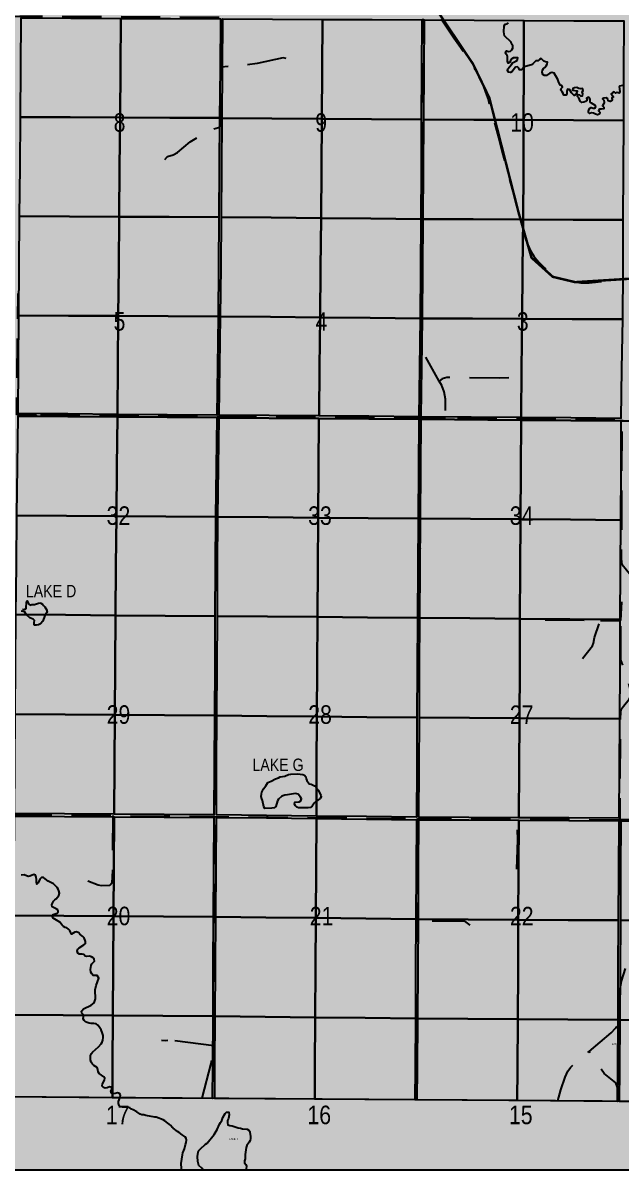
# Model space of a CAD drawing. Extents: x 337584 to 348172, y 5811293 to 5815472.
# Drawn here: x 344676 to 345159, y 5811577 to 5812504 of the extents above; entities that cross this region are included whole.
import ezdxf
from ezdxf.enums import TextEntityAlignment as Align

# ---------------------------------------------------------------- set-up
doc = ezdxf.new("R2010")
doc.units = 0
doc.header["$LTSCALE"] = 5
doc.linetypes.add('DASHED2', pattern=[9.525, 6.35, -3.175])
for name, color, linetype in [('Quarters', 8, 'Continuous'), ('RoadSeg', 57, 'DASHED2'), ('ROUTE-MAP-HWY', 2, 'Continuous'), ('S-7', 6, 'Continuous'), ('T-WATER', 160, 'Continuous'), ('T-WATER-T', 170, 'Continuous'), ('Townships', 57, 'Continuous')]:
    doc.layers.add(name, color=color, linetype=linetype)
doc.layers.add('ROUTE-MAP-BACKGROUND-H', color=7, linetype='Continuous', true_color=0xf0ebff)
doc.styles.add('120', font='ARIALN.TTF', dxfattribs={"height": 13})
doc.styles.add('TXT', font='ARIALN.TTF', dxfattribs={"height": 0.2})

msp = doc.modelspace()

# ---------------------------------------------------------------- hatches: boundary and pattern name
at = {"layer": 'ROUTE-MAP-BACKGROUND-H'}
h = msp.add_hatch(color=256, dxfattribs=at)
h.dxf.hatch_style = 1
h.paths.add_polyline_path([(343008.474, 5813051.916), (345715.945, 5813051.916), (345715.945, 5811576.625), (343008.474, 5811576.625)])

# ---------------------------------------------------------------- linework, layer by layer
at = {"layer": 'Quarters'}
for points in [[(344754.368, 5812467.859), (344754.058, 5812427.761), (344713.819, 5812427.96), (344673.579, 5812428.158), (344673.89, 5812468.261), (344674.2, 5812508.364), (344714.439, 5812508.161), (344754.678, 5812507.958)], [(344834.844, 5812467.465), (344834.541, 5812427.371), (344794.3, 5812427.566), (344754.058, 5812427.761), (344754.368, 5812467.859), (344754.678, 5812507.958), (344794.912, 5812507.759), (344835.147, 5812507.56)], [(344917.288, 5812466.948), (344917.032, 5812426.774), (344876.791, 5812427.066), (344836.551, 5812427.357), (344836.854, 5812467.453), (344837.157, 5812507.549), (344877.351, 5812507.335), (344917.544, 5812507.122)], [(344997.714, 5812466.437), (344997.504, 5812426.191), (344957.268, 5812426.483), (344917.032, 5812426.774), (344917.288, 5812466.948), (344917.544, 5812507.122), (344957.733, 5812506.903), (344997.923, 5812506.684)], [(345080.278, 5812466.013), (345080.102, 5812425.772), (345039.808, 5812425.977), (344999.514, 5812426.181), (344999.724, 5812466.427), (344999.933, 5812506.674), (345040.193, 5812506.463), (345080.454, 5812506.253)], [(345160.955, 5812465.572), (345160.772, 5812425.31), (345120.437, 5812425.541), (345080.102, 5812425.772), (345080.278, 5812466.013), (345080.454, 5812506.253), (345120.797, 5812506.043), (345161.139, 5812505.833)], [(344753.757, 5812387.664), (344753.456, 5812347.568), (344713.207, 5812347.767), (344672.958, 5812347.967), (344673.269, 5812388.062), (344673.579, 5812428.158), (344713.819, 5812427.96), (344754.058, 5812427.761)], [(344834.234, 5812387.274), (344833.927, 5812347.177), (344793.692, 5812347.372), (344753.456, 5812347.568), (344753.757, 5812387.664), (344754.058, 5812427.761), (344794.3, 5812427.566), (344834.541, 5812427.371)], [(344916.518, 5812346.425), (344876.228, 5812346.792), (344835.938, 5812347.159), (344836.244, 5812387.258), (344836.551, 5812427.357), (344876.791, 5812427.066), (344917.032, 5812426.774), (344916.775, 5812386.6)], [(344997.299, 5812385.94), (344997.093, 5812345.688), (344956.806, 5812346.057), (344916.518, 5812346.425), (344916.775, 5812386.6), (344917.032, 5812426.774), (344957.268, 5812426.483), (344997.504, 5812426.191)], [(345079.931, 5812385.535), (345079.76, 5812345.298), (345039.432, 5812345.489), (344999.103, 5812345.679), (344999.309, 5812385.93), (344999.514, 5812426.181), (345039.808, 5812425.977), (345080.102, 5812425.772)], [(345160.594, 5812385.11), (345160.416, 5812344.911), (345120.088, 5812345.105), (345079.76, 5812345.298), (345079.931, 5812385.535), (345080.102, 5812425.772), (345120.437, 5812425.541), (345160.772, 5812425.31)], [(344753.072, 5812307.424), (344752.687, 5812267.28), (344712.503, 5812267.468), (344672.319, 5812267.656), (344672.638, 5812307.812), (344672.958, 5812347.967), (344713.207, 5812347.767), (344753.456, 5812347.568)], [(344833.648, 5812307.039), (344833.369, 5812266.901), (344793.028, 5812267.09), (344752.687, 5812267.28), (344753.072, 5812307.424), (344753.456, 5812347.568), (344793.692, 5812347.372), (344833.927, 5812347.177)], [(344916.094, 5812306.264), (344915.67, 5812266.103), (344875.523, 5812266.492), (344835.377, 5812266.882), (344835.658, 5812307.02), (344835.938, 5812347.159), (344876.228, 5812346.792), (344916.518, 5812346.425)], [(344916.518, 5812346.425), (344956.806, 5812346.057), (344997.093, 5812345.688), (344996.791, 5812305.514), (344996.488, 5812265.34), (344956.079, 5812265.721), (344915.67, 5812266.103), (344916.094, 5812306.264)], [(345079.344, 5812305.128), (345078.928, 5812264.957), (345038.713, 5812265.144), (344998.499, 5812265.331), (344998.801, 5812305.505), (344999.103, 5812345.679), (345039.432, 5812345.489), (345079.76, 5812345.298)], [(345159.969, 5812264.578), (345119.448, 5812264.768), (345078.928, 5812264.957), (345079.344, 5812305.128), (345079.76, 5812345.298), (345120.088, 5812345.105), (345160.416, 5812344.911), (345160.193, 5812304.745)], [(344752.315, 5812227.505), (344751.942, 5812187.73), (344711.806, 5812188.045), (344671.67, 5812188.36), (344671.994, 5812228.008), (344672.319, 5812267.656), (344712.503, 5812267.468), (344752.687, 5812267.28)], [(344832.795, 5812226.982), (344832.221, 5812187.064), (344792.082, 5812187.397), (344751.942, 5812187.73), (344752.315, 5812227.505), (344752.687, 5812267.28), (344793.028, 5812267.09), (344833.369, 5812266.901)], [(344915.248, 5812226.277), (344914.827, 5812186.452), (344874.529, 5812186.75), (344834.231, 5812187.049), (344834.804, 5812226.966), (344835.377, 5812266.882), (344875.523, 5812266.492), (344915.67, 5812266.103)], [(344995.965, 5812225.593), (344995.441, 5812185.846), (344955.134, 5812186.149), (344914.827, 5812186.452), (344915.248, 5812226.277), (344915.67, 5812266.103), (344956.079, 5812265.721), (344996.488, 5812265.34)], [(345078.493, 5812225.063), (345078.058, 5812185.168), (345037.755, 5812185.498), (344997.451, 5812185.828), (344997.975, 5812225.58), (344998.499, 5812265.331), (345038.713, 5812265.144), (345078.928, 5812264.957)], [(345159.969, 5812264.578), (345159.331, 5812224.536), (345158.693, 5812184.493), (345118.375, 5812184.831), (345078.058, 5812185.168), (345078.493, 5812225.063), (345078.928, 5812264.957), (345119.448, 5812264.768)], [(344751.511, 5812145.591), (344751.098, 5812105.458), (344710.919, 5812105.73), (344670.74, 5812106.001), (344671.197, 5812146.175), (344671.653, 5812186.349), (344711.789, 5812186.036), (344751.924, 5812185.723)], [(344831.645, 5812144.969), (344831.098, 5812104.883), (344791.098, 5812105.171), (344751.098, 5812105.458), (344751.511, 5812145.591), (344751.924, 5812185.723), (344792.059, 5812185.389), (344832.193, 5812185.055)], [(344914.489, 5812144.309), (344914.171, 5812104.175), (344873.639, 5812104.521), (344833.108, 5812104.866), (344833.655, 5812144.953), (344834.203, 5812185.039), (344874.505, 5812184.741), (344914.807, 5812184.443)], [(344995.147, 5812143.66), (344994.88, 5812103.486), (344954.526, 5812103.831), (344914.171, 5812104.175), (344914.489, 5812144.309), (344914.807, 5812184.443), (344955.111, 5812184.138), (344995.415, 5812183.834)], [(345077.827, 5812143.016), (345077.617, 5812102.875), (345037.254, 5812103.174), (344996.892, 5812103.472), (344997.159, 5812143.645), (344997.425, 5812183.817), (345037.731, 5812183.487), (345078.037, 5812183.158)], [(345158.559, 5812142.384), (345158.457, 5812102.285), (345118.037, 5812102.58), (345077.617, 5812102.875), (345077.827, 5812143.016), (345078.037, 5812183.158), (345118.349, 5812182.82), (345158.66, 5812182.483)], [(344750.708, 5812065.329), (344750.318, 5812025.2), (344710.112, 5812025.507), (344669.906, 5812025.813), (344670.323, 5812065.907), (344670.74, 5812106.001), (344710.919, 5812105.73), (344751.098, 5812105.458)], [(344830.918, 5812064.764), (344830.739, 5812024.645), (344790.528, 5812024.922), (344750.318, 5812025.2), (344750.708, 5812065.329), (344751.098, 5812105.458), (344791.098, 5812105.171), (344831.098, 5812104.883)], [(344913.855, 5812064.025), (344913.54, 5812023.875), (344873.144, 5812024.251), (344832.748, 5812024.627), (344832.928, 5812064.747), (344833.108, 5812104.866), (344873.639, 5812104.521), (344914.171, 5812104.175)], [(344913.54, 5812023.875), (344913.855, 5812064.025), (344914.171, 5812104.175), (344954.526, 5812103.831), (344994.88, 5812103.486), (344994.616, 5812063.297), (344994.351, 5812023.107), (344953.945, 5812023.491)], [(345077.403, 5812062.682), (345077.189, 5812022.49), (345036.775, 5812022.791), (344996.362, 5812023.092), (344996.627, 5812063.282), (344996.892, 5812103.472), (345037.254, 5812103.174), (345077.617, 5812102.875)], [(345077.189, 5812022.49), (345077.403, 5812062.682), (345077.617, 5812102.875), (345118.037, 5812102.58), (345158.457, 5812102.285), (345158.238, 5812062.087), (345158.018, 5812021.888), (345117.604, 5812022.189)], [(344750.318, 5812025.2), (344750.085, 5811985.003), (344749.852, 5811944.806), (344709.626, 5811945.077), (344669.4, 5811945.348), (344669.653, 5811985.581), (344669.906, 5812025.813), (344710.112, 5812025.507)], [(344749.852, 5811944.806), (344750.085, 5811985.003), (344750.318, 5812025.2), (344790.528, 5812024.922), (344830.739, 5812024.645), (344830.53, 5811984.446), (344830.321, 5811944.247), (344790.087, 5811944.527)], [(344913.54, 5812023.875), (344913.337, 5811983.622), (344913.135, 5811943.37), (344872.733, 5811943.798), (344832.33, 5811944.226), (344832.539, 5811984.427), (344832.748, 5812024.627), (344873.144, 5812024.251)], [(344994.149, 5811982.819), (344993.947, 5811942.53), (344953.541, 5811942.95), (344913.135, 5811943.37), (344913.337, 5811983.622), (344913.54, 5812023.875), (344953.945, 5812023.491), (344994.351, 5812023.107)], [(345077.189, 5812022.49), (345076.967, 5811982.257), (345076.745, 5811942.025), (345036.351, 5811942.271), (344995.957, 5811942.518), (344996.159, 5811982.805), (344996.362, 5812023.092), (345036.775, 5812022.791)], [(345157.764, 5811981.709), (345157.509, 5811941.531), (345117.127, 5811941.778), (345076.745, 5811942.025), (345076.967, 5811982.257), (345077.189, 5812022.49), (345117.604, 5812022.189), (345158.018, 5812021.888)], [(344749.622, 5811904.58), (344749.392, 5811864.355), (344709.134, 5811864.62), (344668.877, 5811864.886), (344669.138, 5811905.117), (344669.4, 5811945.348), (344709.626, 5811945.077), (344749.852, 5811944.806)], [(344830.103, 5811904.038), (344829.885, 5811863.83), (344789.639, 5811864.092), (344749.392, 5811864.355), (344749.622, 5811904.58), (344749.852, 5811944.806), (344790.087, 5811944.527), (344830.321, 5811944.247)], [(344912.927, 5811903.122), (344912.719, 5811862.874), (344872.31, 5811863.337), (344831.901, 5811863.8), (344832.115, 5811904.013), (344832.33, 5811944.226), (344872.733, 5811943.798), (344913.135, 5811943.37)], [(344993.745, 5811902.242), (344993.544, 5811861.953), (344953.132, 5811862.414), (344912.719, 5811862.874), (344912.927, 5811903.122), (344913.135, 5811943.37), (344953.541, 5811942.95), (344993.947, 5811942.53)], [(345076.522, 5811901.779), (345076.3, 5811861.533), (345035.927, 5811861.738), (344995.554, 5811861.943), (344995.756, 5811902.23), (344995.957, 5811942.518), (345036.351, 5811942.271), (345076.745, 5811942.025)], [(345157.277, 5811901.327), (345157.045, 5811861.123), (345116.672, 5811861.328), (345076.3, 5811861.533), (345076.522, 5811901.779), (345076.745, 5811942.025), (345117.127, 5811941.778), (345157.509, 5811941.531)], [(344749.122, 5811822.149), (344748.864, 5811781.954), (344708.605, 5811782.206), (344668.346, 5811782.458), (344668.605, 5811822.667), (344668.863, 5811862.877), (344709.121, 5811862.611), (344749.379, 5811862.345)], [(344829.65, 5811821.632), (344829.426, 5811781.444), (344789.145, 5811781.699), (344748.864, 5811781.954), (344749.122, 5811822.149), (344749.379, 5811862.345), (344789.627, 5811862.082), (344829.874, 5811861.82)], [(344912.482, 5811820.672), (344912.256, 5811780.481), (344871.846, 5811780.949), (344831.436, 5811781.417), (344831.66, 5811821.607), (344831.885, 5811861.796), (344872.297, 5811861.33), (344912.709, 5811860.864)], [(344993.093, 5811779.534), (344952.674, 5811780.008), (344912.256, 5811780.481), (344912.482, 5811820.672), (344912.709, 5811860.864), (344953.121, 5811860.403), (344993.534, 5811859.943), (344993.313, 5811819.738)], [(345076.063, 5811819.291), (345075.837, 5811779.059), (345035.47, 5811779.291), (344995.103, 5811779.523), (344995.324, 5811819.728), (344995.544, 5811859.932), (345035.917, 5811859.728), (345076.289, 5811859.523)], [(345156.81, 5811818.854), (345156.587, 5811778.596), (345116.212, 5811778.827), (345075.837, 5811779.059), (345076.063, 5811819.291), (345076.289, 5811859.523), (345116.661, 5811859.318), (345157.033, 5811859.113)], [(345239.537, 5811818.134), (345239.354, 5811777.898), (345198.976, 5811778.237), (345158.599, 5811778.576), (345158.821, 5811818.835), (345159.043, 5811859.095), (345199.382, 5811858.732), (345239.72, 5811858.369)], [(344748.61, 5811741.761), (344748.356, 5811701.568), (344708.066, 5811701.8), (344667.775, 5811702.031), (344668.061, 5811742.245), (344668.346, 5811782.458), (344708.605, 5811782.206), (344748.864, 5811781.954)], [(344829.18, 5811741.275), (344828.934, 5811701.107), (344788.645, 5811701.337), (344748.356, 5811701.568), (344748.61, 5811741.761), (344748.864, 5811781.954), (344789.145, 5811781.699), (344829.426, 5811781.444)], [(344912.033, 5811740.298), (344911.81, 5811700.115), (344871.377, 5811700.599), (344830.944, 5811701.082), (344831.19, 5811741.25), (344831.436, 5811781.417), (344871.846, 5811780.949), (344912.256, 5811780.481)], [(344993.093, 5811779.534), (344992.887, 5811739.341), (344992.681, 5811699.148), (344952.246, 5811699.631), (344911.81, 5811700.115), (344912.033, 5811740.298), (344912.256, 5811780.481), (344952.674, 5811780.008)], [(345075.61, 5811738.844), (345075.384, 5811698.63), (345035.035, 5811698.882), (344994.686, 5811699.134), (344994.895, 5811739.328), (344995.103, 5811779.523), (345035.47, 5811779.291), (345075.837, 5811779.059)], [(345156.365, 5811738.376), (345156.143, 5811698.157), (345115.763, 5811698.393), (345075.384, 5811698.63), (345075.61, 5811738.844), (345075.837, 5811779.059), (345116.212, 5811778.827), (345156.587, 5811778.596)], [(345239.174, 5811737.658), (345238.993, 5811697.417), (345198.572, 5811697.779), (345158.151, 5811698.14), (345158.375, 5811738.358), (345158.599, 5811778.576), (345198.976, 5811778.237), (345239.354, 5811777.898)], [(344748.08, 5811661.492), (344747.899, 5811635.159), (344667.345, 5811635.743), (344667.515, 5811662), (344667.775, 5811702.031), (344708.066, 5811701.8), (344748.356, 5811701.568)], [(344828.694, 5811660.984), (344828.537, 5811634.573), (344747.899, 5811635.159), (344748.08, 5811661.492), (344748.356, 5811701.568), (344788.645, 5811701.337), (344828.934, 5811701.107)], [(344911.59, 5811659.951), (344911.448, 5811633.971), (344830.547, 5811634.558), (344830.704, 5811660.959), (344830.944, 5811701.082), (344871.377, 5811700.599), (344911.81, 5811700.115)], [(344992.41, 5811658.941), (344992.239, 5811633.384), (344911.448, 5811633.971), (344911.59, 5811659.951), (344911.81, 5811700.115), (344952.246, 5811699.631), (344992.681, 5811699.148)], [(345075.128, 5811658.433), (345074.965, 5811632.784), (344994.248, 5811633.37), (344994.418, 5811658.928), (344994.686, 5811699.134), (345035.035, 5811698.882), (345075.384, 5811698.63)], [(345155.887, 5811657.978), (345155.722, 5811632.197), (345074.965, 5811632.784), (345075.128, 5811658.433), (345075.384, 5811698.63), (345115.763, 5811698.393), (345156.143, 5811698.157)], [(345238.774, 5811657.238), (345238.635, 5811631.595), (345157.73, 5811632.183), (345157.894, 5811657.959), (345158.151, 5811698.14), (345198.572, 5811697.779), (345238.993, 5811697.417)]]:
    msp.add_lwpolyline(points, close=True, dxfattribs=at)
at = {"layer": 'RoadSeg'}
msp.add_line((345017.159, 5812184.535), (344996.458, 5812184.716), dxfattribs=at)
at = {"layer": 'RoadSeg', "flags": 128}
for points in [[(344888.288, 5812475.371), (344885.975, 5812475.913), (344864.791, 5812471.383), (344850.337, 5812469.621), (344835.766, 5812468.556), (344836.161, 5812508.661), (344673.161, 5812509.477), (344646.178, 5812508.901), (344639.256, 5812509.828), (344631.074, 5812513.123), (344621.671, 5812521.286), (344616.695, 5812524.361), (344609.025, 5812527.169), (344602.315, 5812527.6), (344529.237, 5812527.069), (344526.055, 5812526.389), (344522.815, 5812524.008), (344518.973, 5812517.713), (344515.86, 5812514.236), (344512.616, 5812512.054), (344509.836, 5812510.499), (344509.991, 5812512.984), (344510.056, 5812515.155), (344510.069, 5812519.351), (344510.104, 5812522.418), (344510.22, 5812529.11), (344510.314, 5812536.883), (344510.338, 5812548.411), (344510.337, 5812554.206), (344510.445, 5812567.717), (344510.635, 5812578.498), (344510.448, 5812590.59), (344510.772, 5812600.396), (344510.77, 5812613.113), (344510.94, 5812650.936), (344511.262, 5812687.571), (344511.495, 5812720.69), (344511.617, 5812748.406), (344511.904, 5812769.098), (344512.055, 5812789.899), (344512.25, 5812812.217), (344512.305, 5812823.916), (344512.444, 5812833.973), (344512.422, 5812834.772), (344512.384, 5812836.752), (344512.357, 5812839.11), (344512.386, 5812844.113), (344512.426, 5812848.553), (344512.519, 5812855.809), (344512.574, 5812863.02), (344512.671, 5812868.894), (344512.491, 5812870.735), (344511.682, 5812871.395), (344510.224, 5812872.346), (344508.332, 5812873.549), (344506.139, 5812874.977), (344503.882, 5812876.509), (344501.62, 5812878.089), (344498.231, 5812880.472), (344494.805, 5812882.883), (344492.59, 5812884.461), (344491.855, 5812884.997), (344491.046, 5812883.884), (344489.35, 5812881.53), (344487.771, 5812879.316), (344485.889, 5812876.726), (344484.633, 5812875.02), (344482.696, 5812872.323), (344481.901, 5812871.296), (344480.858, 5812869.811), (344479.357, 5812867.603), (344477.911, 5812865.607), (344477.017, 5812864.2)], [(345068.132, 5812217.309), (345060.84, 5812217.026), (345018.23, 5812217.659), (345014.358, 5812216.562), (345011.809, 5812214.497), (345001.012, 5812234.425), (344999.827, 5812237.795), (344997.618, 5812250.138), (344998.967, 5812507.641)], [(345013.477, 5812507.505), (345019.457, 5812498.756), (345023.893, 5812492.256), (345029.171, 5812484.536), (345033.056, 5812478.856), (345035.562, 5812475.151), (345037.178, 5812472.731), (345038.908, 5812470.034), (345040.932, 5812466.701), (345043.048, 5812462.888), (345044.511, 5812459.997), (345045.697, 5812457.505), (345047.704, 5812452.92), (345049.164, 5812449.158), (345050.221, 5812446.156), (345051.381, 5812442.52), (345052.571, 5812438.42), (345054.095, 5812432.837), (345056.602, 5812423.488), (345060.583, 5812408.552), (345062.946, 5812399.65), (345068.072, 5812380.459), (345074.298, 5812357.076), (345079.2, 5812338.695), (345081.776, 5812329.636), (345083.138, 5812325.772), (345084.657, 5812322.266), (345086.327, 5812319.064), (345088.434, 5812315.7), (345090.423, 5812312.983), (345092.66, 5812310.391), (345094.762, 5812308.231), (345097.218, 5812305.984), (345100.202, 5812303.624), (345103.21, 5812301.564), (345105.887, 5812299.977), (345108.969, 5812298.455), (345112.997, 5812296.839), (345117.135, 5812295.611), (345120.34, 5812294.9), (345123.028, 5812294.483), (345126.455, 5812294.173), (345129.886, 5812294.072), (345133.052, 5812294.153), (345138.206, 5812294.58), (345142.503, 5812295.073), (345143.302, 5812295.178), (345145.656, 5812295.483), (345148.984, 5812295.916), (345154.008, 5812296.555), (345161.14, 5812297.427)], [(344790.146, 5812393.722), (344792.482, 5812396.28), (344796.948, 5812397.592), (344800.401, 5812399.478), (344810.683, 5812408.135), (344819.448, 5812413.454), (344822.683, 5812416.034), (344824.954, 5812417.191), (344833.692, 5812419.61), (344834.874, 5812420.339), (344835.766, 5812468.556)], [(344686.674, 5812185.555), (344686.647, 5812186.654), (344686.635, 5812187.154), (344670.634, 5812187.253), (344670.586, 5812189.152), (344671.673, 5812285.467)], [(345142.142, 5812020.987), (345158.739, 5812021.003), (345159.433, 5812037.217), (345167.694, 5812050.723), (345168.235, 5812053.037), (345167.668, 5812055.722), (345166.729, 5812057.298), (345159.712, 5812066.022), (345159.287, 5812071.01), (345159.753, 5812180.109), (345159.865, 5812183.61), (345017.159, 5812184.535), (345017.027, 5812185.831), (345017.069, 5812188.132), (345016.925, 5812200.109), (345016.01, 5812205.941), (345013.95, 5812211.001), (345011.809, 5812214.497)], [(344996.91, 5812078.841), (344996.165, 5812080.622), (344995.522, 5812122.301), (344996.38, 5812183.815), (344996.458, 5812184.716), (344686.635, 5812187.154)], [(345127.614, 5811990.226), (345135.857, 5812000.431), (345136.702, 5812002.653), (345137.486, 5812007.272), (345142.142, 5812020.987), (345096.841, 5812021.252)], [(345323.479, 5811970.713), (345329.112, 5811965.378), (345349.478, 5811946.69), (345353.813, 5811942.589), (345355.359, 5811941.127), (345347.724, 5811928.22), (345346.566, 5811926.243), (345345.398, 5811924.207), (345344.374, 5811922.228), (345343.325, 5811920.205), (345342.336, 5811918.149), (345341.404, 5811916.067), (345340.525, 5811913.964), (345339.71, 5811911.835), (345338.956, 5811909.686), (345338.244, 5811907.525), (345337.598, 5811905.32), (345336.987, 5811903.109), (345336.425, 5811900.882), (345326.548, 5811859.489), (345326.325, 5811858.522), (345322.89, 5811858.535), (345211.781, 5811859.451), (345158.076, 5811859.906), (345158.583, 5811947.407), (345159.325, 5811949.725), (345160.772, 5811951.862), (345165.535, 5811957.281), (345166.671, 5811959.809), (345166.911, 5811962.214), (345164.24, 5811973.046), (345158.736, 5811989.207), (345158.739, 5812021.003)], [(344820.308, 5811634.633), (344827.656, 5811662.751), (344828.997, 5811669.084), (344829.796, 5811677.103), (344830.653, 5811862.402), (344831.507, 5811964.011), (344831.212, 5811967.803)], [(344667.34, 5811863.71), (344748.642, 5811863.247), (344830.653, 5811862.402), (344994.473, 5811860.806), (344994.758, 5811909.308), (344994.268, 5811916.894)], [(344727.965, 5811810.536), (344736.349, 5811807.146), (344738.86, 5811806.709), (344745.852, 5811806.984), (344747.6, 5811809.028), (344748.092, 5811813.34), (344748.642, 5811863.247)], [(344993.766, 5811761.301), (344994.288, 5811764.414), (344994.15, 5811777.908), (344993.738, 5811822.293), (344994.586, 5811848.311), (344994.473, 5811860.806), (345075.172, 5811860.428), (345158.076, 5811859.906)], [(345074.785, 5811820.024), (345075.593, 5811843.641), (345074.895, 5811855.522), (345075.172, 5811860.428)], [(345036.982, 5811774.686), (345032.646, 5811777.873), (344996.751, 5811777.874), (344994.15, 5811777.908)], [(345156.934, 5811632.189), (345156.953, 5811633.305), (345156.633, 5811642.097), (345154.61, 5811647.046), (345145.221, 5811654.609), (345138.985, 5811664.051), (345133.015, 5811672.548), (345150.992, 5811687.649), (345154.399, 5811691.334), (345156.126, 5811694.277), (345157.294, 5811699.506), (345157.438, 5811717.707), (345158.093, 5811723.522), (345159.344, 5811729.453), (345165.98, 5811751.917), (345169.78, 5811751.912), (345195.813, 5811754.463), (345197.319, 5811754.201), (345198.254, 5811752.825), (345198.016, 5811750.319), (345194.767, 5811736.34), (345193.358, 5811732.705)], [(344787.584, 5811681.745), (344790.695, 5811681.323), (344792.783, 5811681.775)], [(344829.796, 5811677.103), (344792.783, 5811681.775), (344788.261, 5811682.662)], [(345107.707, 5811632.546), (345110.153, 5811641.532), (345113.595, 5811651.816), (345115.972, 5811656.676), (345118.003, 5811659.426), (345122.984, 5811664.151), (345133.015, 5811672.548)]]:
    msp.add_lwpolyline(points, dxfattribs=at)
at = {"layer": 'ROUTE-MAP-BACKGROUND-H'}
msp.add_lwpolyline([(343008.474, 5813051.916), (345715.945, 5813051.916), (345715.945, 5811576.625), (343008.474, 5811576.625)], close=True, dxfattribs=at)
at = {"layer": 'ROUTE-MAP-HWY', "const_width": 1.999, "flags": 128}
msp.add_lwpolyline([(345003.605, 5812524.255), (345039.236, 5812471.088), (345052.414, 5812443.773), (345076.132, 5812350.669), (345086.485, 5812314.458), (345103.741, 5812298.939), (345121.858, 5812294.628), (345156.369, 5812296.783), (345176.212, 5812298.077), (345192.605, 5812294.628), (345213.311, 5812285.575), (345228.84, 5812268.762), (345247.821, 5812235.137), (345266.096, 5812210.547), (345377.691, 5812124.622), (345519.776, 5812011.274), (345641.128, 5811944.849)], dxfattribs=at)
at = {"layer": 'T-WATER'}
for points in [[(345159.976, 5812453.567), (345157.525, 5812453.019), (345157.432, 5812452.815), (345157.707, 5812450.625), (345157.765, 5812448.926), (345157.314, 5812447.51), (345155.797, 5812448.058), (345154.417, 5812447.511), (345153.285, 5812448.472), (345152.009, 5812447.827), (345150.946, 5812446.791), (345152.724, 5812444.452), (345151.451, 5812443.707), (345151.695, 5812442.415), (345151.331, 5812441.403), (345149.954, 5812440.754), (345148.536, 5812441.307), (345148.186, 5812442.795), (345146.857, 5812443.649), (345145.069, 5812443.388), (345143.792, 5812442.744), (345144.827, 5812441.679), (345145.189, 5812439.891), (345144.738, 5812438.474), (345143.979, 5812437.259), (345145.014, 5812436.195), (345144.959, 5812434.892), (345142.974, 5812434.525), (345141.477, 5812434.475), (345140.62, 5812433.246), (345140.956, 5812432.901), (345141.656, 5812432.181), (345141.765, 5812431.885), (345141.518, 5812430.376), (345139.732, 5812430.016), (345138.221, 5812430.366), (345136.694, 5812431.215), (345135.186, 5812431.465), (345133.503, 5812431.008), (345132.784, 5812431.584), (345132.571, 5812431.977), (345132.645, 5812432.874), (345132.711, 5812433.682), (345133.463, 5812435.107), (345134.835, 5812435.854), (345136.253, 5812435.301), (345137.746, 5812435.451), (345138.501, 5812436.776), (345137.564, 5812437.845), (345134.918, 5812439.256), (345133.886, 5812440.304), (345133.82, 5812442.202), (345133.271, 5812443.684), (345131.949, 5812444.339), (345130.886, 5812443.302), (345131.432, 5812441.92), (345130.27, 5812440.801), (345128.693, 5812440.148), (345127.203, 5812439.898), (345125.871, 5812440.854), (345125.42, 5812442.339), (345124.782, 5812443.592), (345123.739, 5812444.857), (345123.888, 5812446.363), (345125.394, 5812446.114), (345126.426, 5812445.15), (345127.724, 5812445.194), (345128.068, 5812446.806), (345127.518, 5812448.288), (345128.171, 5812449.611), (345127.818, 5812451.199), (345126.224, 5812451.044), (345124.721, 5812451.192), (345123.093, 5812452.037), (345121.304, 5812451.775), (345119.917, 5812451.351), (345119.77, 5812449.923), (345123.382, 5812449.447), (345123.492, 5812449.15), (345123.045, 5812447.634), (345122.391, 5812446.312), (345120.915, 5812445.661), (345118.746, 5812447.688), (345117.348, 5812450.361), (345115.841, 5812450.609), (345115.087, 5812449.284), (345115.159, 5812447.189), (345114.405, 5812445.864), (345112.709, 5812445.806), (345112.159, 5812447.285), (345111.415, 5812448.559), (345110.273, 5812449.819), (345110.421, 5812451.322), (345111.584, 5812452.361), (345111.037, 5812453.742), (345109.634, 5812453.894), (345108.333, 5812456.847), (345107.882, 5812458.415), (345104.814, 5812463.516), (345102.997, 5812464.053), (345101.416, 5812463.595), (345098.679, 5812461.608), (345097.076, 5812461.752), (345095.651, 5812462.504), (345095.086, 5812464.475), (345095.335, 5812466.086), (345096.192, 5812467.316), (345097.258, 5812468.253), (345098.315, 5812469.49), (345099.16, 5812471.024), (345099.51, 5812472.435), (345097.8, 5812472.776), (345096.48, 5812473.425), (345094.213, 5812475.445), (345092.94, 5812474.701), (345091.577, 5812473.655), (345090.081, 5812473.508), (345087.86, 5812471.329), (345086.493, 5812470.383), (345081.638, 5812469.113), (345080.263, 5812468.466), (345079.233, 5812467.251), (345078.343, 5812466.2), (345076.838, 5812466.349), (345076.192, 5812467.727), (345075.156, 5812468.792), (345073.669, 5812468.44), (345070.893, 5812464.945), (345069.424, 5812464.095), (345067.916, 5812464.343), (345067.07, 5812465.714), (345067.318, 5812467.223), (345070.298, 5812470.625), (345071.155, 5812471.853), (345073.903, 5812473.347), (345075.073, 5812474.186), (345075.262, 5812474.492), (345075.408, 5812475.995), (345071.914, 5812475.976), (345070.537, 5812475.329), (345069.584, 5812473.997), (345069.033, 5812472.58), (345067.759, 5812471.837), (345067.113, 5812473.213), (345067.171, 5812477.312), (345066.952, 5812477.903), (345066.112, 5812479.073), (345065.464, 5812480.45), (345066.425, 5812481.581), (345068.034, 5812481.237), (345069.525, 5812481.488), (345070.585, 5812482.623), (345071.342, 5812483.847), (345071.377, 5812485.747), (345070.428, 5812487.213), (345070.077, 5812488.699), (345064.604, 5812493.909), (345064.065, 5812497.169), (345064.433, 5812501.796), (345065.188, 5812503.121), (345066.771, 5812503.574), (345068.045, 5812504.318)], [(344675.359, 5812030.297), (344676.97, 5812029.953), (344678.239, 5812030.796), (344678.554, 5812036.202), (344678.925, 5812037.014), (344680.318, 5812034.264), (344681.451, 5812033.304), (344682.931, 5812033.855), (344685.026, 5812033.926), (344688.188, 5812034.934), (344689.678, 5812035.185), (344690.18, 5812035.102), (344691.306, 5812034.342), (344692.245, 5812033.175), (344693.38, 5812032.115), (344694.223, 5812030.844), (344694.87, 5812029.468), (344694.954, 5812028.972), (344694.961, 5812028.927), (344695.121, 5812027.978), (344695.035, 5812027.575), (344693.424, 5812025.022), (344691.779, 5812020.569), (344689.755, 5812018.402), (344688.083, 5812017.644), (344686.501, 5812017.192), (344684.9, 5812017.237), (344684.694, 5812017.429), (344684.728, 5812019.327), (344684.969, 5812021.035), (344683.934, 5812022.099), (344681.195, 5812023.303), (344678.828, 5812025.32), (344677.892, 5812026.387), (344677.145, 5812027.761), (344675.724, 5812028.411), (344674.223, 5812028.46)], [(344803.931, 5811576.625), (344803.692, 5811577.81), (344803.551, 5811581.805), (344804.501, 5811589.035), (344804.944, 5811590.641), (344806.258, 5811593.794), (344806.941, 5811597.217), (344807.458, 5811598.821), (344807.693, 5811600.728), (344807.541, 5811602.223), (344806.695, 5811603.487), (344804.146, 5811604.999), (344801.776, 5811607.014), (344800.447, 5811607.868), (344799.422, 5811608.737), (344798.183, 5811609.789), (344797.037, 5811610.588), (344796.954, 5811610.646), (344795.82, 5811611.706), (344794.983, 5811612.776), (344793.884, 5811613.753), (344792.562, 5811614.508), (344790.264, 5811616.516), (344788.935, 5811617.37), (344783.179, 5811619.472), (344782.081, 5811619.434), (344774.965, 5811620.801), (344773.254, 5811621.242), (344771.649, 5811621.391), (344770.234, 5811621.943), (344767.577, 5811623.751), (344764.593, 5811625.288), (344763.274, 5811625.978), (344761.942, 5811626.931), (344760.123, 5811627.569), (344756.162, 5811627.449), (344754.655, 5811627.696), (344754.605, 5811627.735), (344753.32, 5811628.75), (344752.764, 5811630.429), (344752.911, 5811632.032), (344754.297, 5811635.477), (344754.342, 5811637.079), (344753.762, 5811638.435), (344753.556, 5811638.628), (344751.943, 5811639.073), (344750.162, 5811638.512), (344748.503, 5811638.279), (344747.055, 5811638.706), (344746.703, 5811640.397), (344747.346, 5811642.019), (344747.091, 5811643.605), (344745.482, 5811643.951), (344743.709, 5811643.083), (344742.017, 5811642.72), (344740.605, 5811643.276), (344739.765, 5811644.448), (344739.653, 5811644.845), (344739.899, 5811646.458), (344741.597, 5811649.312), (344741.781, 5811650.847), (344740.942, 5811652.114), (344737.221, 5811654.66), (344736.478, 5811655.932), (344736.24, 5811658.044), (344735.496, 5811659.525), (344734.264, 5811660.479), (344732.901, 5811661.302), (344731.767, 5811662.274), (344730.816, 5811663.741), (344730.283, 5811665.739), (344730.257, 5811669.238), (344730.9, 5811670.86), (344731.755, 5811672.089), (344736.706, 5811676.359), (344738.818, 5811678.731), (344739.668, 5811680.161), (344740.213, 5811681.779), (344740.541, 5811683.89), (344740.488, 5811685.486), (344740.036, 5811687.07), (344738.74, 5811690.022), (344737.155, 5811692.562), (344736.214, 5811693.73), (344734.879, 5811694.782), (344732.866, 5811695.211), (344730.869, 5811695.142), (344729.263, 5811695.386), (344727.643, 5811695.929), (344726.221, 5811696.579), (344724.992, 5811697.436), (344724.245, 5811698.808), (344724.476, 5811700.814), (344724.225, 5811702.305), (344723.181, 5811703.567), (344722.93, 5811705.058), (344723.188, 5811705.334), (344724.66, 5811706.914), (344730.748, 5811709.953), (344733.055, 5811711.881), (344734.291, 5811714.967), (344733.918, 5811722.454), (344734.832, 5811725.965), (344736.903, 5811731.798), (344735.491, 5811733.923), (344732.436, 5811734.067), (344731.396, 5811735.228), (344730.448, 5811736.694), (344730.28, 5811738.686), (344730.668, 5811741.997), (344731.323, 5811743.32), (344733.345, 5811745.589), (344733.294, 5811747.086), (344732.259, 5811748.148), (344730.928, 5811749.101), (344729.484, 5811749.529), (344727.295, 5811749.254), (344725.882, 5811749.704), (344724.941, 5811750.971), (344723.42, 5811751.316), (344721.226, 5811751.24), (344719.906, 5811751.894), (344719.542, 5811753.779), (344719.894, 5811755.191), (344721.059, 5811756.427), (344724.9, 5811758.744), (344726.048, 5811759.792), (344726.183, 5811761.501), (344725.183, 5811764.467), (344724.052, 5811765.427), (344722.827, 5811766.185), (344721.689, 5811767.344), (344720.655, 5811768.408), (344719.028, 5811769.251), (344717.538, 5811769), (344714.895, 5811767.409), (344713.947, 5811768.876), (344713.5, 5811770.259), (344712.566, 5811771.421), (344711.132, 5811772.471), (344709.622, 5811772.819), (344708.394, 5811773.676), (344707.26, 5811774.736), (344705.378, 5811777.169), (344702.729, 5811778.675), (344701.303, 5811779.425), (344700.085, 5811780.293), (344699.434, 5811781.768), (344700.173, 5811783.185), (344703.2, 5811784.394), (344704.16, 5811785.527), (344704.13, 5811785.654), (344703.811, 5811787.013), (344702.384, 5811787.958), (344699.34, 5811789.35), (344699.083, 5811791.04), (344699.432, 5811792.551), (344700.279, 5811794.079), (344701.343, 5811795.115), (344702.513, 5811795.955), (344703.668, 5811797.195), (344704.515, 5811798.723), (344705.054, 5811800.54), (344704.69, 5811802.329), (344704.145, 5811803.709), (344703.402, 5811804.981), (344701.332, 5811807.106), (344700.202, 5811808.066), (344698.778, 5811808.912), (344695.941, 5811810.111), (344693.479, 5811812.024), (344692.241, 5811813.179), (344690.646, 5811813.123), (344689.386, 5811811.98), (344687.995, 5811808.834), (344686.832, 5811807.794), (344686.464, 5811809.779), (344686.598, 5811811.682), (344686.433, 5811813.575), (344685.889, 5811814.962), (344684.464, 5811815.711), (344681.309, 5811814.396), (344679.719, 5811814.141), (344676.484, 5811815.228), (344674.088, 5811815.144)], [(344821.465, 5811576.625), (344820.156, 5811578.075), (344817.862, 5811580.242), (344816.894, 5811583.644), (344816.734, 5811587.552), (344817.318, 5811590.969), (344817.55, 5811591.565), (344817.726, 5811592.017), (344817.841, 5811592.313), (344818.829, 5811593.52), (344823.186, 5811597.468), (344824.352, 5811598.408), (344830.105, 5811605.402), (344830.857, 5811606.827), (344832.567, 5811609.384), (344834.515, 5811613.748), (344835.253, 5811614.988), (344836.215, 5811616.604), (344837.256, 5811619.04), (344837.252, 5811619.036), (344838.914, 5811622.399), (344840.091, 5811623.438), (344841.882, 5811623.49), (344842.242, 5811621.41), (344841.652, 5811618.192), (344841.005, 5811616.67), (344840.771, 5811614.763), (344841.225, 5811613.18), (344842.842, 5811612.635), (344844.649, 5811612.398), (344846.162, 5811611.877), (344849.399, 5811610.762), (344851.302, 5811610.529), (344852.918, 5811609.985), (344856.824, 5811609.819), (344858.051, 5811608.963), (344858.564, 5811608.02), (344858.904, 5811607.392), (344859.432, 5811603.811), (344859.479, 5811602.125), (344859.144, 5811600.502), (344858.49, 5811599.18), (344856.581, 5811596.617), (344856.036, 5811594.902), (344855.131, 5811589.273), (344855.058, 5811585.573), (344854.611, 5811584.059), (344854.766, 5811582.465), (344855.608, 5811581.195), (344855.892, 5811580.476), (344856.154, 5811579.815), (344855.934, 5811577.509), (344856.018, 5811576.625)]]:
    msp.add_lwpolyline(points, dxfattribs=at)
msp.add_lwpolyline([(344899.659, 5811896.723), (344901.764, 5811896.496), (344903.182, 5811895.945), (344904.231, 5811894.482), (344904.386, 5811892.889), (344904.933, 5811891.509), (344906.815, 5811889.076), (344908.425, 5811888.732), (344911.171, 5811887.327), (344912.3, 5811886.467), (344914.086, 5811883.93), (344916.321, 5811879.911), (344916.576, 5811878.32), (344915.819, 5811877.096), (344912.113, 5811874.47), (344911.049, 5811873.435), (344909.336, 5811870.977), (344908.076, 5811869.836), (344906.087, 5811869.567), (344898.392, 5811869.602), (344896.974, 5811870.153), (344895.842, 5811871.114), (344895.096, 5811872.486), (344895.241, 5811874.091), (344898.723, 5811874.51), (344900.1, 5811875.157), (344900.643, 5811876.774), (344899.897, 5811878.147), (344898.012, 5811880.68), (344895.902, 5811881.007), (344894.206, 5811880.949), (344889.244, 5811879.979), (344887.151, 5811879.808), (344885.668, 5811879.356), (344884.394, 5811878.614), (344882.171, 5811876.439), (344881.415, 5811875.214), (344879.875, 5811870.565), (344878.613, 5811869.523), (344876.627, 5811869.154), (344871.135, 5811869.066), (344870.188, 5811870.432), (344869.113, 5811875.496), (344868.564, 5811876.877), (344868.203, 5811878.664), (344868.344, 5811880.462), (344868.679, 5811882.278), (344870.088, 5811884.923), (344871.903, 5811887.383), (344872.553, 5811888.802), (344873.414, 5811889.931), (344876.271, 5811891.127), (344879.798, 5811892.855), (344881.971, 5811893.919), (344883.552, 5811894.472), (344887.121, 5811895.196), (344890.177, 5811896.398), (344891.963, 5811896.759), (344897.851, 5811896.961)], close=True, dxfattribs=at)
at = {"layer": 'Townships'}
for points in [[(345487.069, 5812505.415), (345487.06, 5812503.404), (345486.675, 5812422.995), (345486.293, 5812342.595), (345485.888, 5812262.198), (345485.48, 5812181.794), (345485.469, 5812179.784), (345404.69, 5812180.48), (345323.862, 5812181.088), (345321.852, 5812181.103), (345241.265, 5812181.785), (345160.671, 5812182.466), (345158.66, 5812182.483), (345078.037, 5812183.158), (344997.425, 5812183.817), (344995.415, 5812183.834), (344914.807, 5812184.443), (344834.203, 5812185.039), (344832.193, 5812185.055), (344751.924, 5812185.723), (344671.653, 5812186.349)], [(344671.653, 5812186.349), (344751.924, 5812185.723), (344832.193, 5812185.055), (344834.203, 5812185.039), (344914.807, 5812184.443), (344995.415, 5812183.834), (344997.425, 5812183.817), (345078.037, 5812183.158), (345158.66, 5812182.483), (345160.671, 5812182.466), (345241.265, 5812181.785), (345321.852, 5812181.103), (345323.862, 5812181.088), (345404.69, 5812180.48), (345485.469, 5812179.784), (345485.086, 5812099.546), (345484.746, 5812019.164), (345484.323, 5811938.757), (345483.91, 5811858.383), (345483.901, 5811856.374), (345483.516, 5811776.054), (345483.156, 5811695.741), (345482.834, 5811629.822), (344502.346, 5811636.942)]]:
    msp.add_lwpolyline(points, dxfattribs=at)

# ---------------------------------------------------------------- texts
at = {"layer": 'S-7', "style": '120'}
for s, height, p in [('8', 14.993, (344748.909, 5812416.251)), ('9', 14.993, (344911.784, 5812416.251)), ('10', 14.9935, (345069.341, 5812416.251)), ('5', 14.993, (344748.878, 5812255.418)), ('4', 14.993, (344912.065, 5812255.29)), ('3', 14.993, (345074.68, 5812255.387)), ('32', 14.9935, (344743.228, 5812098.333)), ('33', 14.9935, (344906.057, 5812098.333)), ('34', 14.9935, (345068.947, 5812098.333)), ('29', 14.9935, (344743.264, 5811937.469)), ('28', 14.9935, (344906.139, 5811937.469)), ('27', 14.9935, (345069.034, 5811937.341)), ('20', 14.9935, (344743.3, 5811774.594)), ('21', 14.9935, (344907.341, 5811774.466)), ('22', 14.9935, (345069.08, 5811774.466)), ('17', 14.9935, (344742.604, 5811613.602)), ('16', 14.9935, (344905.479, 5811613.729)), ('15', 14.9935, (345068.303, 5811613.729))]:
    msp.add_text(s, height=height, dxfattribs=at).set_placement(p)
at = {"layer": 'T-WATER-T', "style": 'TXT'}
for s, height, rotation, p in [('LAKE D', 9.9956, 0.19255, (344698.365, 5812039.776)), ('LAKE G', 9.9956, 0.181103, (344881.714, 5811899.294)), ('LAKE B', 1.5143, 0.112239, (345155.133, 5811677.802)), ('LAKE H', 1.5143, 0.209719, (344845.875, 5811600.907))]:
    msp.add_text(s, height=height, rotation=rotation, dxfattribs=at).set_placement(p, align=Align.CENTER)

doc.saveas('drawing.dxf')
